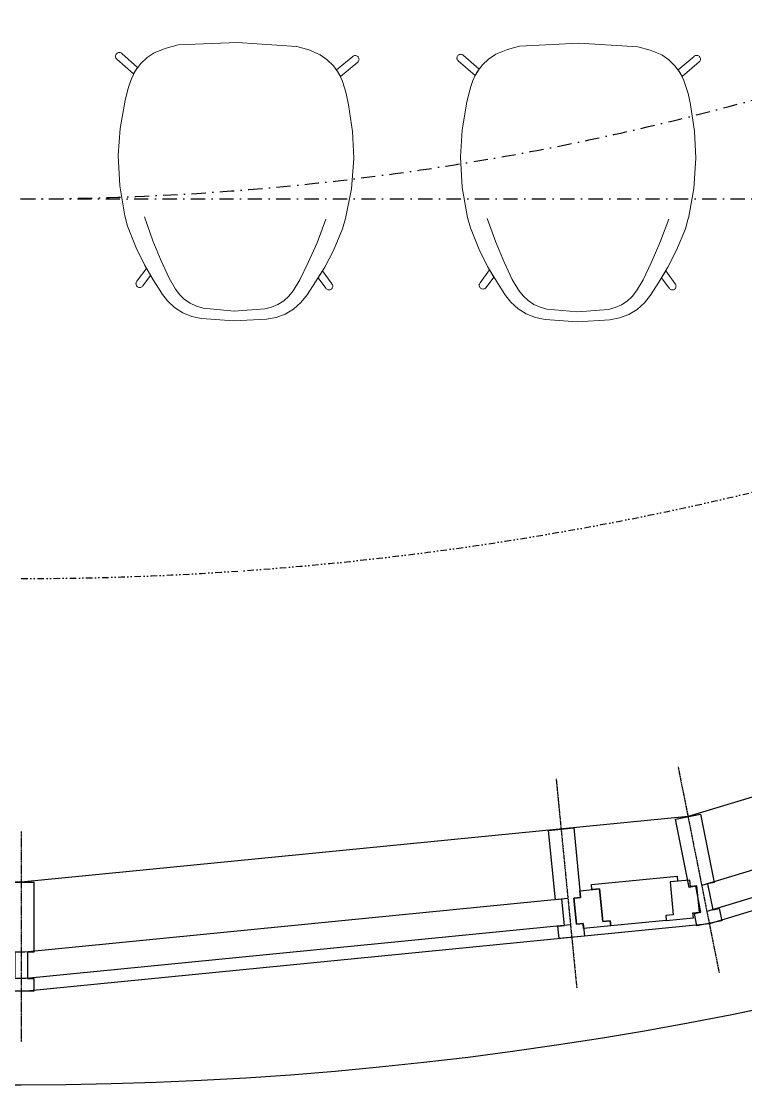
# Model space of a CAD drawing. Header units: millimetres. Extents: x -3035503 to 19821, y 792 to 235380.
# Drawn here: x -2938705 to -2937274, y 177836 to 179937 of the extents above; entities that cross this region are included whole.
import ezdxf

# ---------------------------------------------------------------- set-up
doc = ezdxf.new("R2010")
doc.units = ezdxf.units.MM
for name, pattern in [('4np_fit_out$0$HIDDEN', [0.375, 0.25, -0.125]), ('AUSGEZOGEN', [0]), ('DD4', [0.8, 0.4, -0.2, 0, -0.2]), ('DIVIDE', [31.75, 12.7, -6.35, 0, -6.35, 0, -6.35])]:
    doc.linetypes.add(name, pattern=pattern)
for name, color, linetype in [('ARCH_N-02-CO', 251, 'Continuous'), ('ARCH_O-06-CO', 8, 'DD4'), ('ARCH_Z-02-CO', 252, 'Continuous'), ('ARCH_Z-02-DI', 252, 'DIVIDE')]:
    doc.layers.add(name, color=color, linetype=linetype)

# ---------------------------------------------------------------- blocks, each defined once
blk = doc.blocks.new('QWQWQW')
at = {"layer": 'ARCH_N-02-CO', "linetype": 'AUSGEZOGEN', "lineweight": 20}
for p, q in [((-13237.23401105404, -81357.51641392708, 41280.00000000009), (-13214.1036002636, -81348.57000374794, 41280.00000000009)), ((-13214.1036002636, -81348.57000374794, 41280.00000000009), (-13190.11022758484, -81342.29386806488, 41280.00000000009)), ((-13190.11022758484, -81342.29386806488, 41280.00000000009), (-13073.03223633766, -81337.42435622215, 41280.00000000009)), ((-13190.11022758484, -81342.29386806488, 41280.00000000009), (-13190.11022758484, -81342.29386806488, 41280.00000000009)), ((-13073.03223633766, -81337.42435622215, 41280.00000000009), (-13072.99023973942, -81337.42489421368, 41280.00000000009)), ((-13072.99023973942, -81337.42489421368, 41280.00000000009), (-13072.99023973942, -81337.42489421368, 41280.00000000009)), ((-13072.99023973942, -81337.42489421368, 41280.00000000009), (-12956.11738038063, -81345.28779911995, 41280.00000000009)), ((-12956.11738038063, -81345.28779911995, 41280.00000000009), (-12956.07543516159, -81345.29233694077, 41280.00000000009)), ((-12956.07543516159, -81345.29233694077, 41280.00000000009), (-12956.07543516159, -81345.29233694077, 41280.00000000009)), ((-12956.07543516159, -81345.29233694077, 41280.00000000009), (-12932.25073218346, -81352.18112075329, 41280.00000000009)), ((-12539.93272686005, -81351.24198365211, 51600.00000000011), (-12515.99169301987, -81344.76906228065, 51600.00000000011)), ((-12515.99169301987, -81344.76906228065, 51600.00000000011), (-12398.9576292038, -81338.93844628334, 51600.00000000011)), ((-12515.99169301987, -81344.76906228065, 51600.00000000011), (-12515.99169301987, -81344.76906228065, 51600.00000000011)), ((-12398.9576292038, -81338.93844628334, 51600.00000000011), (-12398.91562950611, -81338.9386395216, 51600.00000000011)), ((-12398.91562950611, -81338.9386395216, 51600.00000000011), (-12398.91562950611, -81338.9386395216, 51600.00000000011)), ((-12398.91562950611, -81338.9386395216, 51600.00000000011), (-12281.98215126991, -81345.8416955471, 51600.00000000011)), ((-12281.98215126991, -81345.8416955471, 51600.00000000011), (-12281.94017016888, -81345.84588873386, 51600.00000000011)), ((-12281.94017016888, -81345.84588873386, 51600.00000000011), (-12281.94017016888, -81345.84588873386, 51600.00000000011)), ((-12281.94017016888, -81345.84588873386, 51600.00000000011), (-12258.05971002579, -81352.53882789612, 51600.00000000011)), ((-13313.85805881023, -81364.69537138939, 41280.00000000009), (-13313.69493961334, -81363.23134100437, 41280.00000000009)), ((-13313.77067577839, -81365.93759286404, 41280.00000000009), (-13313.85805881023, -81364.69537138939, 41280.00000000009)), ((-13313.85805881023, -81364.69537138939, 41280.00000000009), (-13313.85805881023, -81364.69537138939, 41280.00000000009)), ((-13313.47911655903, -81367.14942753315, 41280.00000000009), (-13313.77067577839, -81365.93759286404, 41280.00000000009)), ((-13313.69493961334, -81363.23134100437, 41280.00000000009), (-13313.24940395355, -81361.82793366909, 41280.00000000009)), ((-13312.99140238762, -81368.29576969147, 41280.00000000009), (-13313.47911655903, -81367.14942753315, 41280.00000000009)), ((-13313.24940395355, -81361.82793366909, 41280.00000000009), (-13312.53856956959, -81360.53793430328, 41280.00000000009)), ((-13312.3209348917, -81369.3454451561, 41280.00000000009), (-13312.99140238762, -81368.29576969147, 41280.00000000009)), ((-13312.53856956959, -81360.53793430328, 41280.00000000009), (-13311.58975732327, -81359.41199707985, 41280.00000000009)), ((-13311.48616349697, -81370.27021539211, 41280.00000000009), (-13312.3209348917, -81369.3454451561, 41280.00000000009)), ((-13311.58975732327, -81359.41199707985, 41280.00000000009), (-13310.43941235542, -81358.49165868759, 41280.00000000009)), ((-13310.43941235542, -81358.49165868759, 41280.00000000009), (-13309.1317782402, -81357.81435525417, 41280.00000000009)), ((-13309.1317782402, -81357.81435525417, 41280.00000000009), (-13307.71708357334, -81357.4054453373, 41280.00000000009)), ((-13307.71708357334, -81357.4054453373, 41280.00000000009), (-13306.24963629246, -81357.27923440933, 41280.00000000009)), ((-13306.24963629246, -81357.27923440933, 41280.00000000009), (-13306.24963629246, -81357.27923440933, 41280.00000000009)), ((-13306.24963629246, -81357.27923440933, 41280.00000000009), (-13304.86820220947, -81357.42594408989, 41280.00000000009)), ((-13304.86820220947, -81357.42594408989, 41280.00000000009), (-13303.53729295731, -81357.82402706146, 41280.00000000009)), ((-13303.53729295731, -81357.82402706146, 41280.00000000009), (-13302.30233776569, -81358.45990025997, 41280.00000000009)), ((-13302.30233776569, -81358.45990025997, 41280.00000000009), (-13301.20567715168, -81359.31301951408, 41280.00000000009)), ((-13301.20567715168, -81359.31301951408, 41280.00000000009), (-13270.12988173962, -81386.68437826633, 41280.00000000009)), ((-13263.66043174267, -81378.73660624027, 41280.00000000009), (-13251.30933785439, -81367.05287730694, 41280.00000000009)), ((-13251.30933785439, -81367.05287730694, 41280.00000000009), (-13237.23411083221, -81357.51641261578, 41280.00000000009)), ((-13237.23411083221, -81357.51641261578, 41280.00000000009), (-13237.23401105404, -81357.51641392708, 41280.00000000009)), ((-13237.23401105404, -81357.51641392708, 41280.00000000009), (-13237.23401105404, -81357.51641392708, 41280.00000000009)), ((-12932.25073218346, -81352.18112075329, 41280.00000000009), (-12909.3570202589, -81361.71719503403, 41280.00000000009)), ((-12909.3570202589, -81361.71719503403, 41280.00000000009), (-12909.3570202589, -81361.71719503403, 41280.00000000009)), ((-12909.3570202589, -81361.71719503403, 41280.00000000009), (-12895.53063702583, -81371.6111369133, 41280.00000000009)), ((-12845.45278120041, -81365.15215480328, 41280.00000000009), (-12877.21972835064, -81391.71836817265, 41280.00000000009)), ((-12844.33412384987, -81364.32741832733, 41280.00000000009), (-12845.45278120041, -81365.15215480328, 41280.00000000009)), ((-12843.08328294754, -81363.72339332104, 41280.00000000009), (-12844.33412384987, -81364.32741832733, 41280.00000000009)), ((-12841.74251151085, -81363.35953998566, 41280.00000000009), (-12843.08328294754, -81363.72339332104, 41280.00000000009)), ((-12840.35797250271, -81363.24826824665, 41280.00000000009), (-12841.74251151085, -81363.35953998566, 41280.00000000009)), ((-12839.05454003811, -81363.37897729874, 41280.00000000009), (-12840.35797250271, -81363.24826824665, 41280.00000000009)), ((-12840.35797250271, -81363.24826824665, 41280.00000000009), (-12840.35797250271, -81363.24826824665, 41280.00000000009)), ((-12837.79498672485, -81363.73414254189, 41280.00000000009), (-12839.05454003811, -81363.37897729874, 41280.00000000009)), ((-12836.61518144608, -81364.30330383778, 41280.00000000009), (-12837.79498672485, -81363.73414254189, 41280.00000000009)), ((-12835.55189049244, -81365.06798839569, 41280.00000000009), (-12836.61518144608, -81364.30330383778, 41280.00000000009)), ((-12834.63782954216, -81366.00577545166, 41280.00000000009), (-12835.55189049244, -81365.06798839569, 41280.00000000009)), ((-12833.90063738823, -81367.08830833435, 41280.00000000009), (-12834.63782954216, -81366.00577545166, 41280.00000000009)), ((-12833.36187672615, -81368.28130841255, 41280.00000000009), (-12833.90063738823, -81367.08830833435, 41280.00000000009)), ((-12833.03911054134, -81369.55054748058, 41280.00000000009), (-12833.36187672615, -81368.28130841255, 41280.00000000009)), ((-12832.94183814526, -81370.8569009304, 41280.00000000009), (-12833.03911054134, -81369.55054748058, 41280.00000000009)), ((-12639.55142569542, -81368.18584132195, 51600.00000000011), (-12639.40033245087, -81366.7205209732, 51600.00000000011)), ((-12639.45384633541, -81369.42730343342, 51600.00000000011), (-12639.55142569542, -81368.18584132195, 51600.00000000011)), ((-12639.55142569542, -81368.18584132195, 51600.00000000011), (-12639.55142569542, -81368.18584132195, 51600.00000000011)), ((-12639.15234732628, -81370.63670325279, 51600.00000000011), (-12639.45384633541, -81369.42730343342, 51600.00000000011)), ((-12639.40033245087, -81366.7205209732, 51600.00000000011), (-12638.96633470058, -81365.31350266933, 51600.00000000011)), ((-12638.96633470058, -81365.31350266933, 51600.00000000011), (-12638.26611566544, -81364.01771056652, 51600.00000000011)), ((-12638.26611566544, -81364.01771056652, 51600.00000000011), (-12637.32657980919, -81362.88402116299, 51600.00000000011)), ((-12637.32657980919, -81362.88402116299, 51600.00000000011), (-12636.18383014202, -81361.95426893234, 51600.00000000011)), ((-12636.18383014202, -81361.95426893234, 51600.00000000011), (-12634.88180100918, -81361.26625180244, 51600.00000000011)), ((-12634.88180100918, -81361.26625180244, 51600.00000000011), (-12633.47051131725, -81360.84574043751, 51600.00000000011)), ((-12633.47051131725, -81360.84574043751, 51600.00000000011), (-12632.00414979458, -81360.70748519897, 51600.00000000011)), ((-12632.00414979458, -81360.70748519897, 51600.00000000011), (-12632.00414979458, -81360.70748519897, 51600.00000000011)), ((-12632.00414979458, -81360.70748519897, 51600.00000000011), (-12630.62155783176, -81360.84284770489, 51600.00000000011)), ((-12630.62155783176, -81360.84284770489, 51600.00000000011), (-12629.28742492199, -81361.22998988628, 51600.00000000011)), ((-12629.28742492199, -81361.22998988628, 51600.00000000011), (-12628.04729056358, -81361.85570204258, 51600.00000000011)), ((-12628.04729056358, -81361.85570204258, 51600.00000000011), (-12626.9436622858, -81362.6997885704, 51600.00000000011)), ((-12626.9436622858, -81362.6997885704, 51600.00000000011), (-12595.64418208599, -81389.81507694721, 51600.00000000011)), ((-12576.9854568243, -81370.02971196175, 51600.00000000011), (-12562.98900353909, -81360.3780040741, 51600.00000000011)), ((-12562.98900353909, -81360.3780040741, 51600.00000000011), (-12562.98890352249, -81360.37800455093, 51600.00000000011)), ((-12562.98890352249, -81360.37800455093, 51600.00000000011), (-12539.93272686005, -81351.24198365211, 51600.00000000011)), ((-12562.98890352249, -81360.37800455093, 51600.00000000011), (-12562.98890352249, -81360.37800455093, 51600.00000000011)), ((-12258.05971002579, -81352.53882789612, 51600.00000000011), (-12235.08847379684, -81361.88661193848, 51600.00000000011)), ((-12235.08847379684, -81361.88661193848, 51600.00000000011), (-12235.08847379684, -81361.88661193848, 51600.00000000011)), ((-12235.08847379684, -81361.88661193848, 51600.00000000011), (-12221.18132257462, -81371.66669893265, 51600.00000000011)), ((-12171.15818631649, -81364.79677069187, 51600.00000000011), (-12202.70594072342, -81391.62291097641, 51600.00000000011)), ((-12170.04633796215, -81363.96287715435, 51600.00000000011), (-12171.15818631649, -81364.79677069187, 51600.00000000011)), ((-12168.80049872398, -81363.34860253334, 51600.00000000011), (-12170.04633796215, -81363.96287715435, 51600.00000000011)), ((-12167.46275985241, -81362.97375321388, 51600.00000000011), (-12168.80049872398, -81363.34860253334, 51600.00000000011)), ((-12166.07918095589, -81362.85111749172, 51600.00000000011), (-12167.46275985241, -81362.97375321388, 51600.00000000011)), ((-12164.77471923828, -81362.9711202383, 51600.00000000011), (-12166.07918095589, -81362.85111749172, 51600.00000000011)), ((-12166.07918095589, -81362.85111749172, 51600.00000000011), (-12166.07918095589, -81362.85111749172, 51600.00000000011)), ((-12163.51229226589, -81363.31593203545, 51600.00000000011), (-12164.77471923828, -81362.9711202383, 51600.00000000011)), ((-12162.32785367966, -81363.87538731098, 51600.00000000011), (-12163.51229226589, -81363.31593203545, 51600.00000000011)), ((-12161.25832033157, -81364.63131582737, 51600.00000000011), (-12162.32785367966, -81363.87538731098, 51600.00000000011)), ((-12160.33659029007, -81365.56156635284, 51600.00000000011), (-12161.25832033157, -81364.63131582737, 51600.00000000011)), ((-12159.59053492546, -81366.63801026344, 51600.00000000011), (-12160.33659029007, -81365.56156635284, 51600.00000000011)), ((-12159.0419973135, -81367.82654643059, 51600.00000000011), (-12159.59053492546, -81366.63801026344, 51600.00000000011)), ((-12158.70882070065, -81369.09309267998, 51600.00000000011), (-12159.0419973135, -81367.82654643059, 51600.00000000011)), ((-12158.6008259058, -81370.39860343933, 51600.00000000011), (-12158.70882070065, -81369.09309267998, 51600.00000000011)), ((-13278.24715948105, -81399.58044588566, 41280.00000000009), (-13311.48616349697, -81370.27021539211, 41280.00000000009)), ((-13311.48616349697, -81370.27021539211, 41280.00000000009), (-13311.48616349697, -81370.27021539211, 41280.00000000009)), ((-13270.12988173962, -81386.68437826633, 41280.00000000009), (-13278.24715948105, -81399.58044588566, 41280.00000000009)), ((-13273.96333491802, -81392.26072537899, 41280.00000000009), (-13263.66043174267, -81378.73660624027, 41280.00000000009)), ((-12895.53063702583, -81371.6111369133, 41280.00000000009), (-12883.48333334923, -81383.60745942593, 41280.00000000009)), ((-12883.48333334923, -81383.60745942593, 41280.00000000009), (-12873.5300989151, -81397.39110159874, 41280.00000000009)), ((-12869.43491125107, -81404.81817471981, 41280.00000000009), (-12835.4556620121, -81376.36914873123, 41280.00000000009)), ((-12835.4556620121, -81376.36914873123, 41280.00000000009), (-12834.59802210331, -81375.46606183052, 41280.00000000009)), ((-12835.4556620121, -81376.36914873123, 41280.00000000009), (-12835.4556620121, -81376.36914873123, 41280.00000000009)), ((-12834.59802210331, -81375.46606183052, 41280.00000000009), (-12833.90074193478, -81374.43390989304, 41280.00000000009)), ((-12833.90074193478, -81374.43390989304, 41280.00000000009), (-12833.38417863846, -81373.30043458939, 41280.00000000009)), ((-12833.38417863846, -81373.30043458939, 41280.00000000009), (-12833.06172811985, -81372.0964666605, 41280.00000000009)), ((-12833.06172811985, -81372.0964666605, 41280.00000000009), (-12832.94183814526, -81370.8569009304, 41280.00000000009)), ((-12832.94183814526, -81370.8569009304, 41280.00000000009), (-12832.94183814526, -81370.8569009304, 41280.00000000009)), ((-12638.6552375555, -81371.77900242805, 51600.00000000011), (-12639.15234732628, -81370.63670325279, 51600.00000000011)), ((-12637.97617411613, -81372.82313787937, 51600.00000000011), (-12638.6552375555, -81371.77900242805, 51600.00000000011)), ((-12637.13383829594, -81373.74102282524, 51600.00000000011), (-12637.97617411613, -81372.82313787937, 51600.00000000011)), ((-12603.65530312061, -81402.77735686302, 51600.00000000011), (-12637.13383829594, -81373.74102282524, 51600.00000000011)), ((-12637.13383829594, -81373.74102282524, 51600.00000000011), (-12637.13383829594, -81373.74102282524, 51600.00000000011)), ((-12595.64418208599, -81389.81507694721, 51600.00000000011), (-12603.65530312061, -81402.77735686302, 51600.00000000011)), ((-12599.4317214489, -81395.42271065712, 51600.00000000011), (-12589.24020528793, -81381.81445538998, 51600.00000000011)), ((-12589.24020528793, -81381.81445538998, 51600.00000000011), (-12576.9854568243, -81370.02971196175, 51600.00000000011)), ((-12221.18132257462, -81371.66669893265, 51600.00000000011), (-12209.03592920303, -81383.56370294094, 51600.00000000011)), ((-12209.03592920303, -81383.56370294094, 51600.00000000011), (-12198.96985983849, -81397.26515948772, 51600.00000000011)), ((-12194.81383013725, -81404.65835857391, 51600.00000000011), (-12161.06930661201, -81375.93130505085, 51600.00000000011)), ((-12161.06930661201, -81375.93130505085, 51600.00000000011), (-12160.21911048889, -81375.02120697498, 51600.00000000011)), ((-12161.06930661201, -81375.93130505085, 51600.00000000011), (-12161.06930661201, -81375.93130505085, 51600.00000000011)), ((-12160.21911048889, -81375.02120697498, 51600.00000000011), (-12159.53032851219, -81373.98336482048, 51600.00000000011)), ((-12159.53032851219, -81373.98336482048, 51600.00000000011), (-12159.02308893204, -81372.84568667412, 51600.00000000011)), ((-12159.02308893204, -81372.84568667412, 51600.00000000011), (-12158.71053445339, -81371.63911175728, 51600.00000000011)), ((-12158.71053445339, -81371.63911175728, 51600.00000000011), (-12158.6008259058, -81370.39860343933, 51600.00000000011)), ((-12158.6008259058, -81370.39860343933, 51600.00000000011), (-12158.6008259058, -81370.39860343933, 51600.00000000011)), ((-13287.40463161469, -81423.37408208847, 41280.00000000009), (-13281.94789552689, -81407.27166688442, 41280.00000000009)), ((-13281.94789552689, -81407.27166688442, 41280.00000000009), (-13273.96333491802, -81392.26072537899, 41280.00000000009)), ((-12877.21972835064, -81391.71836817265, 41280.00000000009), (-12869.43491125107, -81404.81817471981, 41280.00000000009)), ((-12873.5300989151, -81397.39110159874, 41280.00000000009), (-12865.93233847618, -81412.60168492794, 41280.00000000009)), ((-12612.61710906029, -81426.64537835121, 51600.00000000011), (-12607.29276573658, -81410.49870347977, 51600.00000000011)), ((-12607.29276573658, -81410.49870347977, 51600.00000000011), (-12599.4317214489, -81395.42271065712, 51600.00000000011)), ((-12202.70594072342, -81391.62291097641, 51600.00000000011), (-12194.81383013725, -81404.65835857391, 51600.00000000011)), ((-12198.96985983849, -81397.26515948772, 51600.00000000011), (-12191.24746894836, -81412.41284871101, 51600.00000000011)), ((-13290.48208808899, -81432.89743828773, 41280.00000000009), (-13287.4262316227, -81423.45981252193, 41280.00000000009)), ((-13287.4262316227, -81423.45981252193, 41280.00000000009), (-13287.40463161469, -81423.37408208847, 41280.00000000009)), ((-13287.40463161469, -81423.37408208847, 41280.00000000009), (-13287.40463161469, -81423.37408208847, 41280.00000000009)), ((-12865.93233847618, -81412.60168492794, 41280.00000000009), (-12860.88993620872, -81428.8386156559, 41280.00000000009)), ((-12860.88993620872, -81428.8386156559, 41280.00000000009), (-12858.0576775074, -81438.43768763542, 41280.00000000009)), ((-12615.61627018452, -81436.19368100166, 51600.00000000011), (-12612.6380045414, -81426.73128318787, 51600.00000000011)), ((-12612.6380045414, -81426.73128318787, 51600.00000000011), (-12612.61710906029, -81426.64537835121, 51600.00000000011)), ((-12612.61710906029, -81426.64537835121, 51600.00000000011), (-12612.61710906029, -81426.64537835121, 51600.00000000011)), ((-12191.24746894836, -81412.41284871101, 51600.00000000011), (-12186.07192337513, -81428.60783147812, 51600.00000000011)), ((-12186.07192337513, -81428.60783147812, 51600.00000000011), (-12183.16094720364, -81438.1833255291, 51600.00000000011)), ((-13295.65431141853, -81454.77697241306, 41280.00000000009), (-13290.48208808899, -81432.89743828773, 41280.00000000009)), ((-12858.0576775074, -81438.43768763542, 41280.00000000009), (-12853.44820380211, -81460.44254529476, 41280.00000000009)), ((-12620.60867762566, -81458.11494410038, 51600.00000000011), (-12615.61627018452, -81436.19368100166, 51600.00000000011)), ((-12183.16094720364, -81438.1833255291, 51600.00000000011), (-12178.37095808983, -81460.14959573746, 51600.00000000011)), ((-13304.86783981323, -81507.19063901901, 41280.00000000009), (-13295.71127140522, -81455.02326285839, 41280.00000000009)), ((-13295.71127140522, -81455.02326285839, 41280.00000000009), (-13295.65431141853, -81454.77697241306, 41280.00000000009)), ((-12853.44820380211, -81460.44254529476, 41280.00000000009), (-12853.39737260342, -81460.69021689892, 41280.00000000009)), ((-12853.39737260342, -81460.69021689892, 41280.00000000009), (-12853.39737260342, -81460.69021689892, 41280.00000000009)), ((-12853.39737260342, -81460.69021689892, 41280.00000000009), (-12845.57983398438, -81513.07506632805, 41280.00000000009)), ((-12629.39155316353, -81510.60249185562, 51600.00000000011), (-12620.6636133194, -81458.36169397831, 51600.00000000011)), ((-12620.6636133194, -81458.36169397831, 51600.00000000011), (-12620.60867762566, -81458.11494410038, 51600.00000000011)), ((-12178.37095808983, -81460.14959573746, 51600.00000000011), (-12178.3180949688, -81460.39684152603, 51600.00000000011)), ((-12178.3180949688, -81460.39684152603, 51600.00000000011), (-12178.3180949688, -81460.39684152603, 51600.00000000011)), ((-12178.3180949688, -81460.39684152603, 51600.00000000011), (-12170.07071447372, -81512.71573936939, 51600.00000000011)), ((-13308.38526308537, -81560.03851413727, 41280.00000000009), (-13304.86783981323, -81507.19063901901, 41280.00000000009)), ((-12845.57983398438, -81513.07506632805, 41280.00000000009), (-12843.41762363911, -81565.99570941925, 41280.00000000009)), ((-12632.47495090961, -81563.47746539116, 51600.00000000011), (-12629.39155316353, -81510.60249185562, 51600.00000000011)), ((-12170.07071447372, -81512.71573936939, 51600.00000000011), (-12167.47407221794, -81565.61684584618, 51600.00000000011)), ((-13308.39251410961, -81560.60446763039, 41280.00000000009), (-13308.38526308537, -81560.03851413727, 41280.00000000009)), ((-13305.52252244949, -81620.47044813633, 41280.00000000009), (-13308.39251410961, -81560.60446763039, 41280.00000000009)), ((-13308.38526308537, -81560.03851413727, 41280.00000000009), (-13308.38526308537, -81560.03851413727, 41280.00000000009)), ((-12843.42487466335, -81566.56166291237, 41280.00000000009), (-12847.82798600197, -81626.33445990086, 41280.00000000009)), ((-12843.41762363911, -81565.99570941925, 41280.00000000009), (-12843.42487466335, -81566.56166291237, 41280.00000000009)), ((-12843.42487466335, -81566.56166291237, 41280.00000000009), (-12843.42487466335, -81566.56166291237, 41280.00000000009)), ((-12632.47755503654, -81564.04345929623, 51600.00000000011), (-12632.47495090961, -81563.47746539116, 51600.00000000011)), ((-12629.11613070965, -81623.88385772705, 51600.00000000011), (-12632.47755503654, -81564.04345929623, 51600.00000000011)), ((-12632.47495090961, -81563.47746539116, 51600.00000000011), (-12632.47495090961, -81563.47746539116, 51600.00000000011)), ((-12167.47667634487, -81566.18283975124, 51600.00000000011), (-12171.38887524605, -81625.9897737503, 51600.00000000011)), ((-12167.47407221794, -81565.61684584618, 51600.00000000011), (-12167.47667634487, -81566.18283975124, 51600.00000000011)), ((-12167.47667634487, -81566.18283975124, 51600.00000000011), (-12167.47667634487, -81566.18283975124, 51600.00000000011)), ((-13295.42184197903, -81679.54839622974, 41280.00000000009), (-13305.52252244949, -81620.47044813633, 41280.00000000009)), ((-12847.82798600197, -81626.33445990086, 41280.00000000009), (-12859.4392234087, -81685.13423359394, 41280.00000000009)), ((-12618.5307315588, -81682.87688302994, 51600.00000000011), (-12629.11613070965, -81623.88385772705, 51600.00000000011)), ((-12171.38887524605, -81625.9897737503, 51600.00000000011), (-12182.51694607735, -81684.88289940357, 51600.00000000011)), ((-13295.35811924934, -81679.82023489475, 41280.00000000009), (-13295.42184197903, -81679.54839622974, 41280.00000000009)), ((-13295.42184197903, -81679.54839622974, 41280.00000000009), (-13295.42184197903, -81679.54839622974, 41280.00000000009)), ((-13289.99195051193, -81700.08964443207, 41280.00000000009), (-13295.35811924934, -81679.82023489475, 41280.00000000009)), ((-13240.29999017715, -81728.96461832523, 41280.00000000009), (-13256.67831194401, -81681.81592619419, 41280.00000000009)), ((-12618.46477890015, -81683.14818930626, 51600.00000000011), (-12618.5307315588, -81682.87688302994, 51600.00000000011)), ((-12618.5307315588, -81682.87688302994, 51600.00000000011), (-12618.5307315588, -81682.87688302994, 51600.00000000011)), ((-12612.93236935139, -81703.37285661697, 51600.00000000011), (-12618.46477890015, -81683.14818930626, 51600.00000000011)), ((-12563.00500607491, -81731.83886182308, 51600.00000000011), (-12579.76988971233, -81684.82623302937, 51600.00000000011)), ((-12182.51694607735, -81684.88289940357, 51600.00000000011), (-12182.58519220352, -81685.15358817577, 51600.00000000011)), ((-13273.17655134201, -81743.07459425926, 41280.00000000009), (-13289.99195051193, -81700.08964443207, 41280.00000000009)), ((-12898.2277302742, -81686.40841794014, 41280.00000000009), (-12915.80862164497, -81733.12202250957, 41280.00000000009)), ((-12865.3929977417, -81705.52963340282, 41280.00000000009), (-12883.30444860458, -81748.0696605444, 41280.00000000009)), ((-12859.50968980789, -81685.40435290337, 41280.00000000009), (-12865.3929977417, -81705.52963340282, 41280.00000000009)), ((-12859.4392234087, -81685.13423359394, 41280.00000000009), (-12859.50968980789, -81685.40435290337, 41280.00000000009)), ((-12595.76460933685, -81746.21829485893, 51600.00000000011), (-12612.93236935139, -81703.37285661697, 51600.00000000011)), ((-12221.29368376732, -81686.47551369667, 51600.00000000011), (-12238.49044084549, -81733.3318914175, 51600.00000000011)), ((-12188.30306339264, -81705.32649540901, 51600.00000000011), (-12205.86463582516, -81748.01215040684, 51600.00000000011)), ((-12182.58519220352, -81685.15358817577, 51600.00000000011), (-12188.30306339264, -81705.32649540901, 51600.00000000011)), ((-13256.73351895809, -81776.95302629471, 41280.00000000009), (-13273.17655134201, -81743.07459425926, 41280.00000000009)), ((-13223.65010857582, -81768.56216967106, 41280.00000000009), (-13240.29999017715, -81728.96461832523, 41280.00000000009)), ((-12915.80862164497, -81733.12202250957, 41280.00000000009), (-12933.46772420406, -81772.28000509739, 41280.00000000009)), ((-12579.04397237301, -81779.96057963371, 51600.00000000011), (-12595.76460933685, -81746.21829485893, 51600.00000000011)), ((-12546.03057026863, -81771.29837477207, 51600.00000000011), (-12563.00500607491, -81731.83886182308, 51600.00000000011)), ((-12238.49044084549, -81733.3318914175, 51600.00000000011), (-12255.82744181156, -81772.6335439682, 51600.00000000011)), ((-12205.86463582516, -81748.01215040684, 51600.00000000011), (-12222.89534175396, -81781.59915161133, 51600.00000000011)), ((-13208.17931377888, -81802.80417633057, 41280.00000000009), (-13223.65010857582, -81768.56216967106, 41280.00000000009)), ((-12883.30444860458, -81748.0696605444, 41280.00000000009), (-12900.6103464365, -81781.51569914818, 41280.00000000009)), ((-13271.83204913139, -81809.22924757004, 41280.00000000009), (-13252.68642652035, -81783.8564401865, 41280.00000000009)), ((-13239.49883818626, -81806.35223269463, 41280.00000000009), (-13256.73351895809, -81776.95302629471, 41280.00000000009)), ((-13252.68642652035, -81783.8564401865, 41280.00000000009), (-13244.45669960976, -81797.89502346516, 41280.00000000009)), ((-12933.46772420406, -81772.28000509739, 41280.00000000009), (-12949.81051850319, -81806.11441397667, 41280.00000000009)), ((-12900.6103464365, -81781.51569914818, 41280.00000000009), (-12918.59167551994, -81810.4637156725, 41280.00000000009)), ((-12904.83277535439, -81788.3131633997, 41280.00000000009), (-12913.41956830025, -81802.13629233837, 41280.00000000009)), ((-12886.34348654747, -81814.16815173626, 41280.00000000009), (-12904.83277535439, -81788.3131633997, 41280.00000000009)), ((-12593.87698984146, -81812.35967946053, 51600.00000000011), (-12574.940335989, -81786.8305323124, 51600.00000000011)), ((-12561.56849074364, -81809.21728980541, 51600.00000000011), (-12579.04397237301, -81779.96057963371, 51600.00000000011)), ((-12574.940335989, -81786.8305323124, 51600.00000000011), (-12566.59562277794, -81800.80107212067, 51600.00000000011)), ((-12530.27915334702, -81805.4122042656, 51600.00000000011), (-12546.03057026863, -81771.29837477207, 51600.00000000011)), ((-12255.82744181156, -81772.6335439682, 51600.00000000011), (-12271.89188790321, -81806.60099494457, 51600.00000000011)), ((-12222.89534175396, -81781.59915161133, 51600.00000000011), (-12240.63838720322, -81810.69382810593, 51600.00000000011)), ((-12227.06181788445, -81788.43105494976, 51600.00000000011), (-12235.53482663631, -81802.32421970367, 51600.00000000011)), ((-12208.36087012291, -81814.1333656311, 51600.00000000011), (-12227.06181788445, -81788.43105494976, 51600.00000000011)), ((-13273.04299283028, -81811.39491188526, 41280.00000000009), (-13272.52744221687, -81810.26242375374, 41280.00000000009)), ((-13272.52744221687, -81810.26242375374, 41280.00000000009), (-13271.83204913139, -81809.22924757004, 41280.00000000009)), ((-13244.45669960976, -81797.89502346516, 41280.00000000009), (-13259.81164526939, -81818.26698279381, 41280.00000000009)), ((-13223.19875383377, -81832.24817836285, 41280.00000000009), (-13239.49883818626, -81806.35223269463, 41280.00000000009)), ((-13195.30639135838, -81824.74889242649, 41280.00000000009), (-13208.17931377888, -81802.80417633057, 41280.00000000009)), ((-12949.81051850319, -81806.11441397667, 41280.00000000009), (-12963.24143731594, -81827.72212338448, 41280.00000000009)), ((-12918.59167551994, -81810.4637156725, 41280.00000000009), (-12935.55036139488, -81835.93354797363, 41280.00000000009)), ((-12913.41956830025, -81802.13629233837, 41280.00000000009), (-12898.59129095078, -81822.8949611187, 41280.00000000009)), ((-12566.59562277794, -81800.80107212067, 51600.00000000011), (-12581.78278684616, -81821.29841661453, 51600.00000000011)), ((-12545.05633711815, -81834.97853088379, 51600.00000000011), (-12561.56849074364, -81809.21728980541, 51600.00000000011)), ((-12517.22648775578, -81827.2504876852, 51600.00000000011), (-12530.27915334702, -81805.4122042656, 51600.00000000011)), ((-12271.89188790321, -81806.60099494457, 51600.00000000011), (-12285.14494407177, -81828.31825065613, 51600.00000000011)), ((-12240.63838720322, -81810.69382810593, 51600.00000000011), (-12257.38738179207, -81836.30204105377, 51600.00000000011)), ((-12235.53482663631, -81802.32421970367, 51600.00000000011), (-12220.5366102457, -81822.96044135094, 51600.00000000011)), ((-13273.48352050781, -81813.83746874332, 41280.00000000009), (-13273.36463057995, -81812.59789001942, 41280.00000000009)), ((-13273.3578261137, -81815.30619966984, 41280.00000000009), (-13273.48352050781, -81813.83746874332, 41280.00000000009)), ((-13273.48352050781, -81813.83746874332, 41280.00000000009), (-13273.48352050781, -81813.83746874332, 41280.00000000009)), ((-13273.36463057995, -81812.59789001942, 41280.00000000009), (-13273.04299283028, -81811.39491188526, 41280.00000000009)), ((-13272.94783771038, -81816.72256815434, 41280.00000000009), (-13273.3578261137, -81815.30619966984, 41280.00000000009)), ((-13272.2693618536, -81818.0323677063, 41280.00000000009), (-13272.94783771038, -81816.72256815434, 41280.00000000009)), ((-13271.34844315052, -81819.18426001072, 41280.00000000009), (-13272.2693618536, -81818.0323677063, 41280.00000000009)), ((-13270.22052788734, -81820.13478779793, 41280.00000000009), (-13271.34844315052, -81819.18426001072, 41280.00000000009)), ((-13268.92893815041, -81820.84639286995, 41280.00000000009), (-13270.22052788734, -81820.13478779793, 41280.00000000009)), ((-13267.52323710918, -81821.29243779182, 41280.00000000009), (-13268.92893815041, -81820.84639286995, 41280.00000000009)), ((-13266.05761516094, -81821.45622742176, 41280.00000000009), (-13267.52323710918, -81821.29243779182, 41280.00000000009)), ((-13264.60591506958, -81821.33281493187, 41280.00000000009), (-13266.05761516094, -81821.45622742176, 41280.00000000009)), ((-13266.05761516094, -81821.45622742176, 41280.00000000009), (-13266.05761516094, -81821.45622742176, 41280.00000000009)), ((-13263.20508742332, -81820.93372833729, 41280.00000000009), (-13264.60591506958, -81821.33281493187, 41280.00000000009)), ((-13261.90759444237, -81820.27129602432, 41280.00000000009), (-13263.20508742332, -81820.93372833729, 41280.00000000009)), ((-13260.76216542721, -81819.37089633942, 41280.00000000009), (-13261.90759444237, -81820.27129602432, 41280.00000000009)), ((-13259.81164526939, -81818.26698279381, 41280.00000000009), (-13260.76216542721, -81819.37089633942, 41280.00000000009)), ((-13259.81164526939, -81818.26698279381, 41280.00000000009), (-13259.81164526939, -81818.26698279381, 41280.00000000009)), ((-13187.16726315022, -81835.64105677605, 41280.00000000009), (-13195.30639135838, -81824.74889242649, 41280.00000000009)), ((-12963.24143731594, -81827.72212338448, 41280.00000000009), (-12971.65695023537, -81838.40218877792, 41280.00000000009)), ((-12963.24143731594, -81827.72212338448, 41280.00000000009), (-12963.24143731594, -81827.72212338448, 41280.00000000009)), ((-12898.59129095078, -81822.8949611187, 41280.00000000009), (-12898.59129095078, -81822.8949611187, 41280.00000000009)), ((-12898.59129095078, -81822.8949611187, 41280.00000000009), (-12897.66966485977, -81824.02286064625, 41280.00000000009)), ((-12897.66966485977, -81824.02286064625, 41280.00000000009), (-12896.54747998714, -81824.95231330395, 41280.00000000009)), ((-12896.54747998714, -81824.95231330395, 41280.00000000009), (-12895.26728451252, -81825.64777088165, 41280.00000000009)), ((-12895.26728451252, -81825.64777088165, 41280.00000000009), (-12893.87674117088, -81826.08262085915, 41280.00000000009)), ((-12893.87674117088, -81826.08262085915, 41280.00000000009), (-12892.42867922783, -81826.24318528175, 41280.00000000009)), ((-12892.42867922783, -81826.24318528175, 41280.00000000009), (-12891.12131333351, -81826.14492583275, 41280.00000000009)), ((-12892.42867922783, -81826.24318528175, 41280.00000000009), (-12892.42867922783, -81826.24318528175, 41280.00000000009)), ((-12891.12131333351, -81826.14492583275, 41280.00000000009), (-12889.85007429123, -81825.82218515873, 41280.00000000009)), ((-12889.85007429123, -81825.82218515873, 41280.00000000009), (-12888.6550744772, -81825.28345012665, 41280.00000000009)), ((-12888.6550744772, -81825.28345012665, 41280.00000000009), (-12887.57152867317, -81824.54527080059, 41280.00000000009)), ((-12887.57152867317, -81824.54527080059, 41280.00000000009), (-12886.63171625137, -81823.62923562527, 41280.00000000009)), ((-12886.63171625137, -81823.62923562527, 41280.00000000009), (-12885.86601889133, -81822.56495773792, 41280.00000000009)), ((-12885.67489159107, -81815.21880340576, 41280.00000000009), (-12886.34348654747, -81814.16815173626, 41280.00000000009)), ((-12885.86601889133, -81822.56495773792, 41280.00000000009), (-12885.29684484005, -81821.38415253162, 41280.00000000009)), ((-12885.18852448463, -81816.364128232, 41280.00000000009), (-12885.67489159107, -81815.21880340576, 41280.00000000009)), ((-12885.29684484005, -81821.38415253162, 41280.00000000009), (-12884.94164133072, -81820.1215994358, 41280.00000000009)), ((-12884.89701259136, -81817.57496213913, 41280.00000000009), (-12885.18852448463, -81816.364128232, 41280.00000000009)), ((-12884.94164133072, -81820.1215994358, 41280.00000000009), (-12884.80991947651, -81818.81717991829, 41280.00000000009)), ((-12884.80991947651, -81818.81717991829, 41280.00000000009), (-12884.89701259136, -81817.57496213913, 41280.00000000009)), ((-12884.80991947651, -81818.81717991829, 41280.00000000009), (-12884.80991947651, -81818.81717991829, 41280.00000000009)), ((-12595.49057006836, -81816.98130464554, 51600.00000000011), (-12595.3818615675, -81815.74079167843, 51600.00000000011)), ((-12595.35282087326, -81818.44895386696, 51600.00000000011), (-12595.49057006836, -81816.98130464554, 51600.00000000011)), ((-12595.49057006836, -81816.98130464554, 51600.00000000011), (-12595.49057006836, -81816.98130464554, 51600.00000000011)), ((-12595.3818615675, -81815.74079167843, 51600.00000000011), (-12595.07011175156, -81814.53521311283, 51600.00000000011)), ((-12594.93121707439, -81819.86190855503, 51600.00000000011), (-12595.35282087326, -81818.44895386696, 51600.00000000011)), ((-12595.07011175156, -81814.53521311283, 51600.00000000011), (-12594.56387674809, -81813.39853024483, 51600.00000000011)), ((-12594.24200999737, -81821.16609323025, 51600.00000000011), (-12594.93121707439, -81819.86190855503, 51600.00000000011)), ((-12594.56387674809, -81813.39853024483, 51600.00000000011), (-12593.87698984146, -81812.35967946053, 51600.00000000011)), ((-12593.31166481972, -81822.31038570404, 51600.00000000011), (-12594.24200999737, -81821.16609323025, 51600.00000000011)), ((-12592.17598319054, -81823.25162065029, 51600.00000000011), (-12593.31166481972, -81822.31038570404, 51600.00000000011)), ((-12590.8785943985, -81823.95259702206, 51600.00000000011), (-12592.17598319054, -81823.25162065029, 51600.00000000011)), ((-12589.46927857399, -81824.38708543777, 51600.00000000011), (-12590.8785943985, -81823.95259702206, 51600.00000000011)), ((-12588.0023611784, -81824.53883612156, 51600.00000000011), (-12589.46927857399, -81824.38708543777, 51600.00000000011)), ((-12586.55172324181, -81824.40350866318, 51600.00000000011), (-12588.0023611784, -81824.53883612156, 51600.00000000011)), ((-12588.0023611784, -81824.53883612156, 51600.00000000011), (-12588.0023611784, -81824.53883612156, 51600.00000000011)), ((-12585.15421950817, -81823.99293386936, 51600.00000000011), (-12586.55172324181, -81824.40350866318, 51600.00000000011)), ((-12583.86220920086, -81823.31987094879, 51600.00000000011), (-12585.15421950817, -81823.99293386936, 51600.00000000011)), ((-12582.72421145439, -81822.41009700298, 51600.00000000011), (-12583.86220920086, -81823.31987094879, 51600.00000000011)), ((-12581.78278684616, -81821.29841661453, 51600.00000000011), (-12582.72421145439, -81822.41009700298, 51600.00000000011)), ((-12581.78278684616, -81821.29841661453, 51600.00000000011), (-12581.78278684616, -81821.29841661453, 51600.00000000011)), ((-12508.99820375443, -81838.07545852661, 51600.00000000011), (-12517.22648775578, -81827.2504876852, 51600.00000000011)), ((-12285.14494407177, -81828.31825065613, 51600.00000000011), (-12293.47248482704, -81839.06705141068, 51600.00000000011)), ((-12285.14494407177, -81828.31825065613, 51600.00000000011), (-12285.14494407177, -81828.31825065613, 51600.00000000011)), ((-12220.5366102457, -81822.96044135094, 51600.00000000011), (-12220.5366102457, -81822.96044135094, 51600.00000000011)), ((-12220.5366102457, -81822.96044135094, 51600.00000000011), (-12219.60575461388, -81824.08073592186, 51600.00000000011)), ((-12219.60575461388, -81824.08073592186, 51600.00000000011), (-12218.47597634792, -81825.00094342232, 51600.00000000011)), ((-12218.47597634792, -81825.00094342232, 51600.00000000011), (-12217.19011378288, -81825.68586659431, 51600.00000000011)), ((-12217.19011378288, -81825.68586659431, 51600.00000000011), (-12215.79604721069, -81826.10928499699, 51600.00000000011)), ((-12215.79604721069, -81826.10928499699, 51600.00000000011), (-12214.34671568871, -81826.25795447826, 51600.00000000011)), ((-12214.34671568871, -81826.25795447826, 51600.00000000011), (-12213.0402007103, -81826.14896440506, 51600.00000000011)), ((-12214.34671568871, -81826.25795447826, 51600.00000000011), (-12214.34671568871, -81826.25795447826, 51600.00000000011)), ((-12213.0402007103, -81826.14896440506, 51600.00000000011), (-12211.77165436745, -81825.81579709053, 51600.00000000011)), ((-12211.77165436745, -81825.81579709053, 51600.00000000011), (-12210.58111798763, -81825.26726865768, 51600.00000000011)), ((-12210.58111798763, -81825.26726865768, 51600.00000000011), (-12209.50366961956, -81824.5202177763, 51600.00000000011)), ((-12209.50366961956, -81824.5202177763, 51600.00000000011), (-12208.57140994072, -81823.59649717808, 51600.00000000011)), ((-12208.57140994072, -81823.59649717808, 51600.00000000011), (-12207.81447672844, -81822.52596831322, 51600.00000000011)), ((-12207.68367135525, -81815.17849218845, 51600.00000000011), (-12208.36087012291, -81814.1333656311, 51600.00000000011)), ((-12207.81447672844, -81822.52596831322, 51600.00000000011), (-12207.25501692295, -81821.34052968025, 51600.00000000011)), ((-12207.18791687489, -81816.31978523731, 51600.00000000011), (-12207.68367135525, -81815.17849218845, 51600.00000000011)), ((-12207.25501692295, -81821.34052968025, 51600.00000000011), (-12206.91019129753, -81820.07510280609, 51600.00000000011)), ((-12206.88647341728, -81817.52818500996, 51600.00000000011), (-12207.18791687489, -81816.31978523731, 51600.00000000011)), ((-12206.91019129753, -81820.07510280609, 51600.00000000011), (-12206.78918385506, -81818.76964569092, 51600.00000000011)), ((-12206.78918385506, -81818.76964569092, 51600.00000000011), (-12206.88647341728, -81817.52818500996, 51600.00000000011)), ((-12206.78918385506, -81818.76964569092, 51600.00000000011), (-12206.78918385506, -81818.76964569092, 51600.00000000011)), ((-13223.08999192715, -81832.42358613014, 41280.00000000009), (-13223.19875383377, -81832.24817836285, 41280.00000000009)), ((-13211.47516202927, -81847.88865303993, 41280.00000000009), (-13223.08999192715, -81832.42358613014, 41280.00000000009)), ((-13197.27725625038, -81861.02262043953, 41280.00000000009), (-13211.47516202927, -81847.88865303993, 41280.00000000009)), ((-13177.34390115738, -81845.04267549515, 41280.00000000009), (-13187.16726315022, -81835.64105677605, 41280.00000000009)), ((-13166.10604226589, -81852.6972720623, 41280.00000000009), (-13177.34390115738, -81845.04267549515, 41280.00000000009)), ((-13153.76102137566, -81858.3948918581, 41280.00000000009), (-13166.10604226589, -81852.6972720623, 41280.00000000009)), ((-12981.71795642376, -81847.5490474701, 41280.00000000009), (-12993.14823698997, -81854.91321837902, 41280.00000000009)), ((-12971.65695023537, -81838.40218877792, 41280.00000000009), (-12981.71795642376, -81847.5490474701, 41280.00000000009)), ((-12947.67081272602, -81851.26853132248, 41280.00000000009), (-12962.20054936409, -81864.03443813324, 41280.00000000009)), ((-12935.66358149052, -81836.10611176491, 41280.00000000009), (-12947.67081272602, -81851.26853132248, 41280.00000000009)), ((-12935.55036139488, -81835.93354797363, 41280.00000000009), (-12935.66358149052, -81836.10611176491, 41280.00000000009)), ((-12935.66358149052, -81836.10611176491, 41280.00000000009), (-12935.66358149052, -81836.10611176491, 41280.00000000009)), ((-12544.9461388588, -81835.15303981304, 51600.00000000011), (-12545.05633711815, -81834.97853088379, 51600.00000000011)), ((-12533.20472455025, -81850.52222180367, 51600.00000000011), (-12544.9461388588, -81835.15303981304, 51600.00000000011)), ((-12518.89946115017, -81863.53917479515, 51600.00000000011), (-12533.20472455025, -81850.52222180367, 51600.00000000011)), ((-12499.09798109531, -81847.3961057663, 51600.00000000011), (-12508.99820375443, -81838.07545852661, 51600.00000000011)), ((-12487.7976526022, -81854.9581758976, 51600.00000000011), (-12499.09798109531, -81847.3961057663, 51600.00000000011)), ((-12303.45805168152, -81848.2962077856, 51600.00000000011), (-12314.82748329639, -81855.75397872925, 51600.00000000011)), ((-12293.47248482704, -81839.06705141068, 51600.00000000011), (-12303.45805168152, -81848.2962077856, 51600.00000000011)), ((-12269.38151669502, -81851.73602223396, 51600.00000000011), (-12283.80594921112, -81864.62079524994, 51600.00000000011)), ((-12257.49918115139, -81836.47552847862, 51600.00000000011), (-12269.38151669502, -81851.73602223396, 51600.00000000011)), ((-12257.38738179207, -81836.30204105377, 51600.00000000011), (-12257.49918115139, -81836.47552847862, 51600.00000000011)), ((-12257.49918115139, -81836.47552847862, 51600.00000000011), (-12257.49918115139, -81836.47552847862, 51600.00000000011)), ((-13180.9548561573, -81871.39957845211, 41280.00000000009), (-13197.27725625038, -81861.02262043953, 41280.00000000009)), ((-13163.03771579266, -81878.68471300602, 41280.00000000009), (-13180.9548561573, -81871.39957845211, 41280.00000000009)), ((-13140.64588928223, -81861.98120427132, 41280.00000000009), (-13153.76102137566, -81858.3948918581, 41280.00000000009)), ((-13079.80824875832, -81867.94108510017, 41280.00000000009), (-13140.64588928223, -81861.98120427132, 41280.00000000009)), ((-13140.64588928223, -81861.98120427132, 41280.00000000009), (-13140.64588928223, -81861.98120427132, 41280.00000000009)), ((-13018.83788633347, -81863.54181611538, 41280.00000000009), (-13079.80824875832, -81867.94108510017, 41280.00000000009)), ((-13005.63517808914, -81860.29268956184, 41280.00000000009), (-13018.83788633347, -81863.54181611538, 41280.00000000009)), ((-13018.83788633347, -81863.54181611538, 41280.00000000009), (-13018.83788633347, -81863.54181611538, 41280.00000000009)), ((-12993.14823698997, -81854.91321837902, 41280.00000000009), (-13005.63517808914, -81860.29268956184, 41280.00000000009)), ((-12978.78344857693, -81873.98981142044, 41280.00000000009), (-12996.88135242462, -81880.813519001, 41280.00000000009)), ((-12962.20054936409, -81864.03443813324, 41280.00000000009), (-12978.78344857693, -81873.98981142044, 41280.00000000009)), ((-12502.49241113663, -81873.78176808357, 51600.00000000011), (-12518.89946115017, -81863.53917479515, 51600.00000000011)), ((-12484.5160599947, -81880.9195485115, 51600.00000000011), (-12502.49241113663, -81873.78176808357, 51600.00000000011)), ((-12475.40626776218, -81860.55424499512, 51600.00000000011), (-12487.7976526022, -81854.9581758976, 51600.00000000011)), ((-12462.26213240623, -81864.03275477886, 51600.00000000011), (-12475.40626776218, -81860.55424499512, 51600.00000000011)), ((-12401.37760901451, -81869.49292767048, 51600.00000000011), (-12462.26213240623, -81864.03275477886, 51600.00000000011)), ((-12462.26213240623, -81864.03275477886, 51600.00000000011), (-12462.26213240623, -81864.03275477886, 51600.00000000011)), ((-12340.44542169571, -81864.59321022034, 51600.00000000011), (-12401.37760901451, -81869.49292767048, 51600.00000000011)), ((-12327.26983571053, -81861.23579239845, 51600.00000000011), (-12340.44542169571, -81864.59321022034, 51600.00000000011)), ((-12340.44542169571, -81864.59321022034, 51600.00000000011), (-12340.44542169571, -81864.59321022034, 51600.00000000011)), ((-12314.82748329639, -81855.75397872925, 51600.00000000011), (-12327.26983571053, -81861.23579239845, 51600.00000000011)), ((-12283.80594921112, -81864.62079524994, 51600.00000000011), (-12300.30655097961, -81874.71198666096, 51600.00000000011)), ((-13144.10584068298, -81882.64057409763, 41280.00000000009), (-13163.03771579266, -81878.68471300602, 41280.00000000009)), ((-13144.05592179298, -81882.64721417427, 41280.00000000009), (-13144.10584068298, -81882.64057409763, 41280.00000000009)), ((-13144.10584068298, -81882.64057409763, 41280.00000000009), (-13144.10584068298, -81882.64057409763, 41280.00000000009)), ((-13080.0828949213, -81887.42616569996, 41280.00000000009), (-13144.05592179298, -81882.64721417427, 41280.00000000009)), ((-13080.03289914131, -81887.42680609226, 41280.00000000009), (-13080.0828949213, -81887.42616569996, 41280.00000000009)), ((-13080.0828949213, -81887.42616569996, 41280.00000000009), (-13080.0828949213, -81887.42616569996, 41280.00000000009)), ((-13015.90836215019, -81884.28304839134, 41280.00000000009), (-13080.03289914131, -81887.42680609226, 41280.00000000009)), ((-12996.88135242462, -81880.813519001, 41280.00000000009), (-13015.90836215019, -81884.28304839134, 41280.00000000009)), ((-13015.90836215019, -81884.28304839134, 41280.00000000009), (-13015.90836215019, -81884.28304839134, 41280.00000000009)), ((-12465.55234360695, -81884.71983623505, 51600.00000000011), (-12484.5160599947, -81880.9195485115, 51600.00000000011)), ((-12465.50237166882, -81884.72606623173, 51600.00000000011), (-12465.55234360695, -81884.71983623505, 51600.00000000011)), ((-12465.55234360695, -81884.71983623505, 51600.00000000011), (-12465.55234360695, -81884.71983623505, 51600.00000000011)), ((-12401.49226379395, -81888.97960650921, 51600.00000000011), (-12465.50237166882, -81884.72606623173, 51600.00000000011)), ((-12401.44226431847, -81888.97983646393, 51600.00000000011), (-12401.49226379395, -81888.97960650921, 51600.00000000011)), ((-12401.49226379395, -81888.97960650921, 51600.00000000011), (-12401.49226379395, -81888.97960650921, 51600.00000000011)), ((-12337.3457005024, -81885.30969059467, 51600.00000000011), (-12401.44226431847, -81888.97983646393, 51600.00000000011)), ((-12318.34781873226, -81881.68405675888, 51600.00000000011), (-12337.3457005024, -81885.30969059467, 51600.00000000011)), ((-12337.3457005024, -81885.30969059467, 51600.00000000011), (-12337.3457005024, -81885.30969059467, 51600.00000000011)), ((-12300.30655097961, -81874.71198666096, 51600.00000000011), (-12318.34781873226, -81881.68405675888, 51600.00000000011))]:
    blk.add_line(p, q, dxfattribs=at)
blk = doc.blocks.new('4np_fit_out$0$mullion175')
blk.add_lwpolyline([(2.132146619260311e-07, 24.99999387147545), (-137.9999997867853, 24.99999387147545), (-137.9999997867853, 11.99999387147545), (-189.9999997867853, 11.99999387147545), (-189.9999997867853, 24.99999387147545), (-214.9999997867853, 24.99999387147545), (-214.9999997867853, -25.00000612852455), (-189.9999997867853, -25.00000612852455), (-189.9999997867853, -12.00000612852455), (-137.9999997867853, -12.00000612852455), (-137.9999997867853, -25.00000612852455), (2.132146548206038e-07, -25.00000612852455)], close=True)
at = {"linetype": '4np_fit_out$0$HIDDEN'}
blk.add_lwpolyline([(100.0000002132147, -6.128524550064185e-06), (-314.9999997867853, -6.128524546511471e-06)], dxfattribs=at)
blk = doc.blocks.new('4np_fit_out$0$VENTILATION HATCH')
for points in [[(62783.57171237469, -21764.99884939194), (62783.57171237469, -21774.99884903431), (62798.57171261311, -21774.9988489151), (62798.57171261311, -21839.99884903431), (62813.57171285152, -21839.99884903431), (62813.57171297073, -21849.9988489151), (62923.57171297073, -21849.99884879589), (62923.57171285152, -21839.9988489151), (62938.57171428204, -21839.99884700775), (62938.57171273232, -21774.99884688854), (62953.57171261311, -21774.99884653091), (62953.5717124939, -21764.99884867668)], [(62746.57171273232, -21787.99884879589), (62759.57171273232, -21787.99884879589), (62759.57171273232, -21774.99884915352), (62798.57171261311, -21774.9988489151), (62798.57171261311, -21839.99884903431), (62813.57171285152, -21839.99884903431), (62813.57171273232, -21849.99884903431), (62759.57171273232, -21849.9988489151), (62759.57171273232, -21839.99884903431), (62746.57171273232, -21839.99884867668)], [(62990.57171261311, -21787.99884724617), (62977.57171237469, -21787.99884748459), (62977.57171225548, -21774.99884784222), (62938.5717124939, -21774.99884796143), (62938.57171332836, -21839.99884819984), (62923.57171297073, -21839.99884843826), (62923.57171297073, -21849.99884831905), (62977.57171308994, -21849.9988476038), (62977.57171320915, -21839.99884772301), (62990.57171308994, -21839.99884736538)]]:
    blk.add_lwpolyline(points, close=True)
at = {"rotation": 90.00000003300883}
blk.add_blockref('4np_fit_out$0$mullion175', (63002.57170677185, -21649.99884951115), dxfattribs=at)

msp = doc.modelspace()

# ---------------------------------------------------------------- linework, layer by layer
at = {"layer": 'ARCH_O-06-CO', "linetype": 'DD4', "ltscale": 70}
msp.add_line((-2980444.637798581, 179585.7952705324), (-2885768.5474017, 179585.7952704132), dxfattribs=at)
msp.add_lwpolyline([(-2933304.764929567, 184985.7952696979, -0.4142135623700673), (-2938704.764929567, 179585.7952699363)], format="xyb", dxfattribs=at)
at = {"layer": 'ARCH_Z-02-CO'}
msp.add_lwpolyline([(-2943450.98549119, 203674.4015819728), (-2967589.683187995, 193675.825886935), (-2968029.652862344, 194738.3516643941), (-2967239.732544098, 195065.5312199295, 1.000013607792116), (-2968387.796318565, 197837.1642350852), (-2972337.381280933, 196201.1925706565, 1.000007235360019), (-2971189.330980334, 193429.5539744794), (-2970399.308611188, 193756.7919630706), (-2969959.222668443, 192694.3304956853), (-2972482.376166496, 191649.2060943544), (-2972463.242100749, 191603.0123731792, 0.8224312527822708), (-2969754.764929805, 177835.7946078479), (-2938704.764930043, 177835.7952695787, 0.1991912601679114), (-2933643.52897409, 179935.4100757539, -0.4148422956679697), (-2924866.000883851, 179935.4100759923, 0.1991912715298512), (-2919804.764615092, 177835.795270294), (-2899554.952185187, 177835.795278281, 0.8206716095286972), (-2895379.9009904, 198824.2536667287), (-2895407.617394004, 198835.7341754138), (-2895388.483225856, 198881.9281526506), (-2925204.764929209, 211232.233397454), (-2940736.203634057, 204798.9010158479)], format="xyb", dxfattribs=at)
for points in [[(-2931739.764929924, 184975.2330031097), (-2931872.575148139, 183626.7882244289), (-2932268.982878003, 182320.0070653856), (-2932912.714105044, 181115.6706454456), (-2933779.030596171, 180060.0609445274), (-2934834.640296016, 179193.7444513738), (-2936038.976721082, 178550.013220042), (-2937345.757885847, 178153.6054880321), (-2938694.202651296, 178020.7952701747), (-2969765.327167068, 178020.7952699363), (-2971113.77180079, 178153.6047422588), (-2972420.55305532, 178550.011731118), (-2973624.889707599, 179193.7422469556), (-2974680.499772344, 180060.0580825508), (-2975546.816756044, 181115.6672182977), (-2976190.548571382, 182320.0031699836), (-2976586.956974063, 183626.7840025127), (-2976720.80820683, 184985.7908385694), (-2976586.958443914, 186344.7978260219), (-2976190.551453982, 187651.5790865123), (-2975546.820937905, 188855.9157391489), (-2974680.505097542, 189911.5258071125), (-2973624.895965848, 190777.8427875936), (-2972431.194165025, 191415.8905219734)], [(-2931954.764929924, 184985.7952747047), (-2932084.464287553, 183668.9355952442), (-2932468.578082953, 182402.6821061075), (-2933092.345043693, 181235.6962012947), (-2933931.79415277, 180212.8245007694), (-2934954.665852103, 179373.375390023), (-2936121.651761685, 178749.6084251106), (-2937387.905256543, 178365.4946273267), (-2938704.764922176, 178235.795270294), (-2969754.764953647, 178235.7952699363), (-2971071.624544654, 178365.4939043224), (-2972337.878122125, 178749.6069807708), (-2973504.864248905, 179373.3732506931), (-2974527.736298118, 180212.8217210472), (-2975367.185882244, 181235.69287166), (-2975990.953411017, 182402.6783184707), (-2976375.067857418, 183668.9314875305), (-2976504.767913733, 184985.7909550369), (-2976375.069281612, 186302.6505700052), (-2975990.956203971, 187568.9041540325), (-2975367.189934406, 188735.8902803361), (-2974527.741459165, 189758.7623334825), (-2973504.870312843, 190598.2119137943), (-2972337.884860072, 191221.9794442356)], [(-2926769.764929447, 185015.7952419221), (-2931739.76493052, 185015.7952284515), (-2931739.764930163, 184975.2330037057), (-2931872.575148616, 183626.7882245481), (-2932268.98287848, 182320.0070657432), (-2932912.714105401, 181115.6706452072), (-2933779.030596409, 180060.060944885), (-2934834.640296254, 179193.7444512546), (-2936038.976720963, 178550.0132202804), (-2937345.757886324, 178153.6054881513), (-2938694.202651415, 178020.7952700555), (-2969754.764930163, 178020.7952713668), (-2971113.771801148, 178153.6047424972), (-2972420.553055797, 178550.0117309988), (-2973624.889708076, 179193.7422470748), (-2974680.499867473, 180060.0581602752)], [(-2934038.973446641, 179946.3419151008), (-2934877.626192961, 179258.0773920715), (-2936068.585921559, 178621.4961540401), (-2937360.852525506, 178229.491365999)], [(-2934005.984995995, 179906.1453715265), (-2934848.596756134, 179214.6317698658), (-2936048.590097938, 178573.2219648063), (-2937350.658743177, 178178.2437600791)], [(-2937625.071368609, 178203.4680813253), (-2938697.9854174, 178097.7952701747), (-2941404.764929686, 178097.7952701747)], [(-2937619.974477682, 178151.718475312), (-2938695.430822168, 178045.7952698171), (-2941404.764929567, 178045.7952701747)]]:
    msp.add_lwpolyline(points, dxfattribs=at)
msp.add_arc((-2938704.764929328, 184985.7952695787), 7150.000000033176, 270, 315.061481755985, dxfattribs=at)
at = {"layer": 'ARCH_Z-02-DI'}
msp.add_lwpolyline([(-2972310.540883336, 191234.3590244949), (-2972080.558665548, 190679.1328415573), (-2972108.274583731, 190667.6525323093, 0.8206790950659304), (-2969754.76096705, 178835.7946078479), (-2938704.764951263, 178835.7952694595, 0.4142135385703172), (-2932554.764712367, 184985.7952705324), (-2932554.764712486, 185030.7953952253), (-2932254.764931355, 185030.7953952253)], format="xyb", dxfattribs=at)

# ---------------------------------------------------------------- block references
at = {"layer": 'ARCH_N-02-CO'}
msp.add_blockref('QWQWQW', (-2925204.764272604, 261232.2336692512), dxfattribs=at)
at = {"layer": 'ARCH_Z-02-CO', "xscale": -1}
for name, p, rotation in [('4np_fit_out$0$VENTILATION HATCH', (-2877061.471596751, 206061.883666724), 5.624999994254756), ('4np_fit_out$0$mullion175', (-2937387.905250464, 178365.494628638), 281.2500000226257), ('4np_fit_out$0$mullion175', (-2938704.764923844, 178235.7952700555), 270.0000000226258)]:
    msp.add_blockref(name, p, dxfattribs=dict(at, rotation=rotation))

doc.saveas('drawing.dxf')
